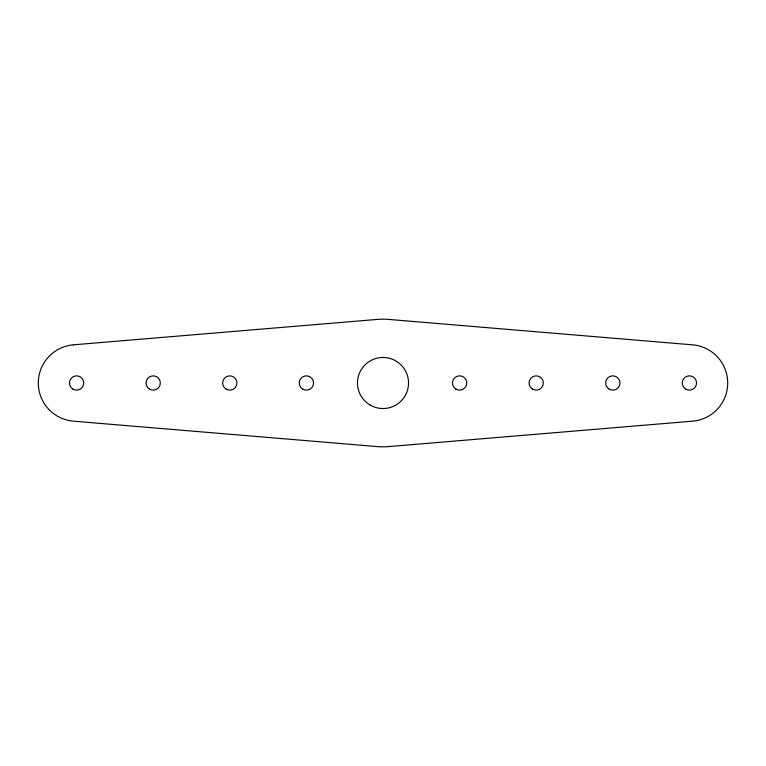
<?xml version="1.0" encoding="UTF-8"?>
<svg xmlns="http://www.w3.org/2000/svg" width="766" height="766" viewBox="0 0 766 766"><rect width="100%" height="100%" fill="white"/><g stroke="black" fill="none" stroke-linecap="round" stroke-linejoin="round"><path stroke-width="1.15" d="M73.402 344.834L72.579 344.911A38.3 38.3 0 0 0 73.402 421.166L377.676 446.616A63.837 63.837 0 0 0 388.314 446.616L692.598 421.166A38.3 38.3 0 0 0 693.422 344.911L388.314 319.384A63.837 63.837 0 0 0 377.676 319.384L73.402 344.834M370.227 405.109A25.537 25.537 0 0 0 408.537 383A25.537 25.537 0 0 0 370.227 360.891A25.537 25.537 0 0 0 370.227 405.109M302.819 389.195A7.153 7.153 0 0 0 313.543 383A7.153 7.153 0 0 0 302.819 376.805A7.153 7.153 0 0 0 302.819 389.195M455.77 389.032A7.153 7.153 0 0 0 466.743 383.297A7.153 7.153 0 0 0 456.287 376.661A7.153 7.153 0 0 0 455.77 389.032M226.219 389.195A7.153 7.153 0 0 0 236.943 383A7.153 7.153 0 0 0 226.219 376.805A7.153 7.153 0 0 0 226.219 389.195M149.619 389.195A7.153 7.153 0 0 0 160.343 383A7.153 7.153 0 0 0 149.619 376.805A7.153 7.153 0 0 0 149.619 389.195M73.019 389.195A7.153 7.153 0 0 0 83.743 383A7.153 7.153 0 0 0 73.019 376.805A7.153 7.153 0 0 0 73.019 389.195M532.37 389.032A7.153 7.153 0 0 0 543.343 383.297A7.153 7.153 0 0 0 532.887 376.661A7.153 7.153 0 0 0 532.37 389.032M608.97 389.032A7.153 7.153 0 0 0 619.943 383.297A7.153 7.153 0 0 0 609.487 376.661A7.153 7.153 0 0 0 608.97 389.032M685.58 389.032A7.153 7.153 0 0 0 696.553 383.297A7.153 7.153 0 0 0 686.097 376.661A7.153 7.153 0 0 0 685.58 389.032"/></g></svg>
